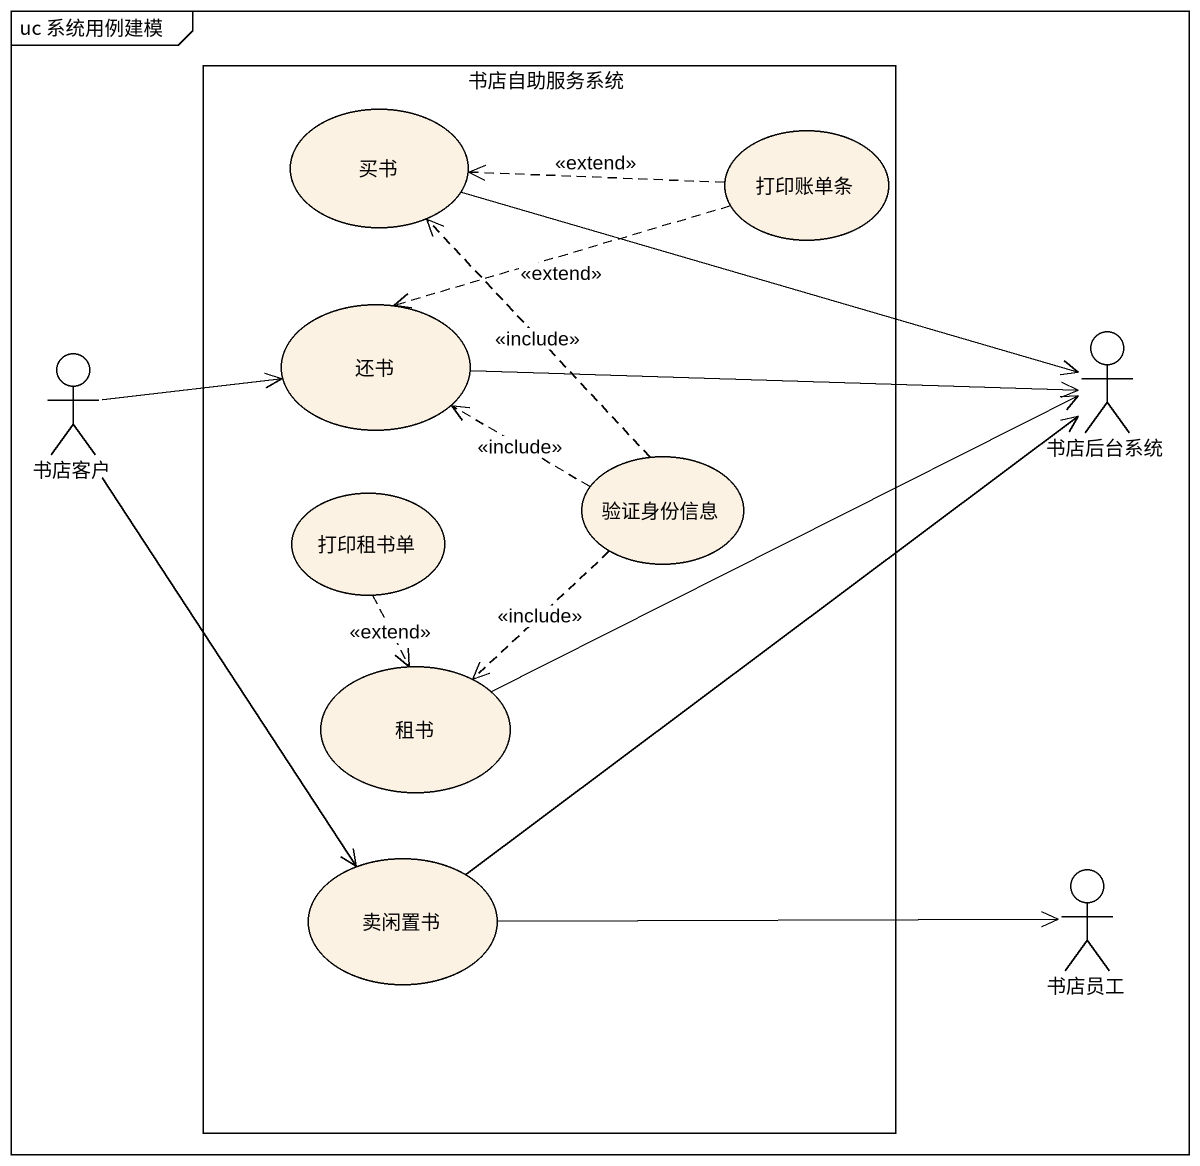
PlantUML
@startuml
mainframe uc 系统用例建模
rectangle 书店自助服务系统 {
  usecase 买书
  usecase 打印账单条
  usecase 还书
  usecase 验证身份信息
  usecase 打印租书单
  usecase 租书
  usecase 卖闲置书
}
actor 书店客户
actor 书店后台系统
actor 书店员工
买书 -right-> 书店后台系统
打印账单条 .left.> 买书 : <<extend>>
打印账单条 .left.> 还书 : <<extend>>
还书 -right-> 书店后台系统
书店客户 -right-> 还书
书店客户 --> 卖闲置书
验证身份信息 .up.> 买书 : <<include>>
验证身份信息 .left.> 还书 : <<include>>
验证身份信息 ..> 租书 : <<include>>
打印租书单 ..> 租书 : <<extend>>
租书 -right-> 书店后台系统
卖闲置书 -up-> 书店后台系统
书店员工 <-left- 卖闲置书
@enduml
